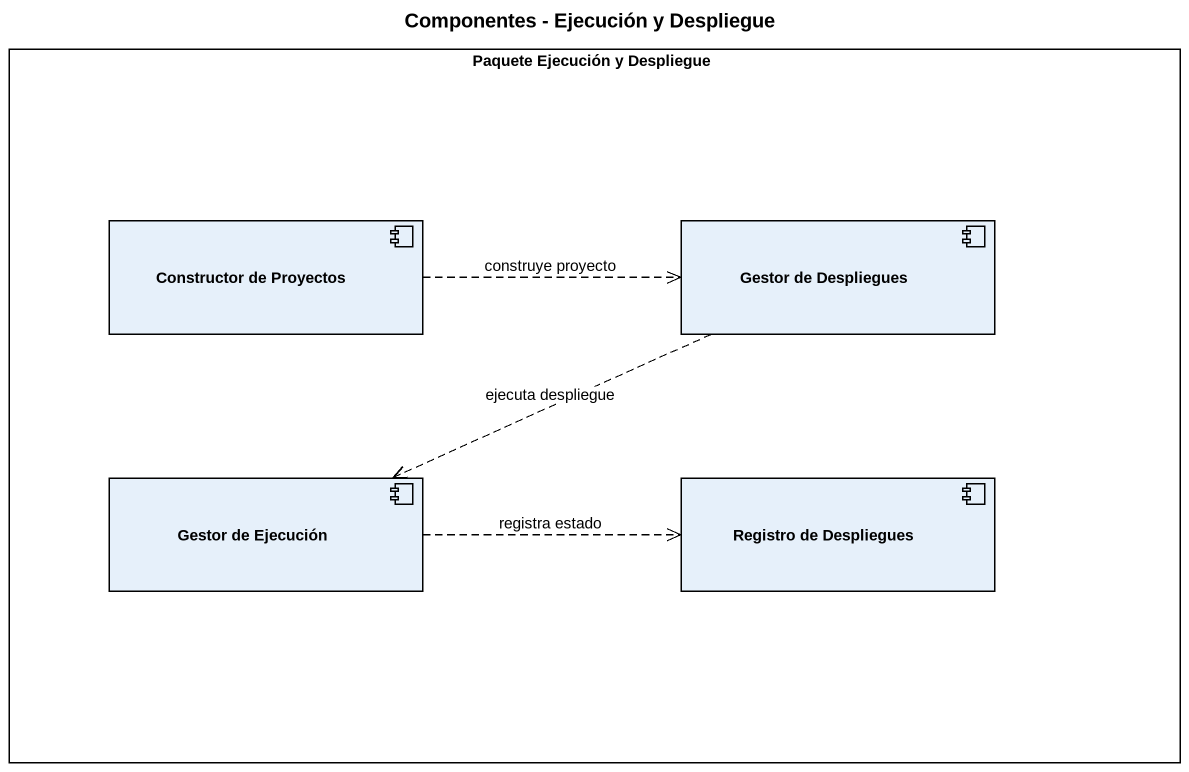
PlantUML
@startuml
title Componentes - Ejecución y Despliegue
rectangle "Paquete Ejecución y Despliegue" as Paquete_Ejecución_y {
  component "Constructor de Proyectos" as Constructor_de_Proyectos
  component "Gestor de Despliegues" as Gestor_de_Despliegues
  component "Gestor de Ejecución" as Gestor_de_Ejecución
  component "Registro de Despliegues" as Registro_de_Despliegues
}
Constructor_de_Proyectos .right.> Gestor_de_Despliegues : construye proyecto
Gestor_de_Despliegues .left.> Gestor_de_Ejecución : ejecuta despliegue
Gestor_de_Ejecución .right.> Registro_de_Despliegues : registra estado
@enduml
